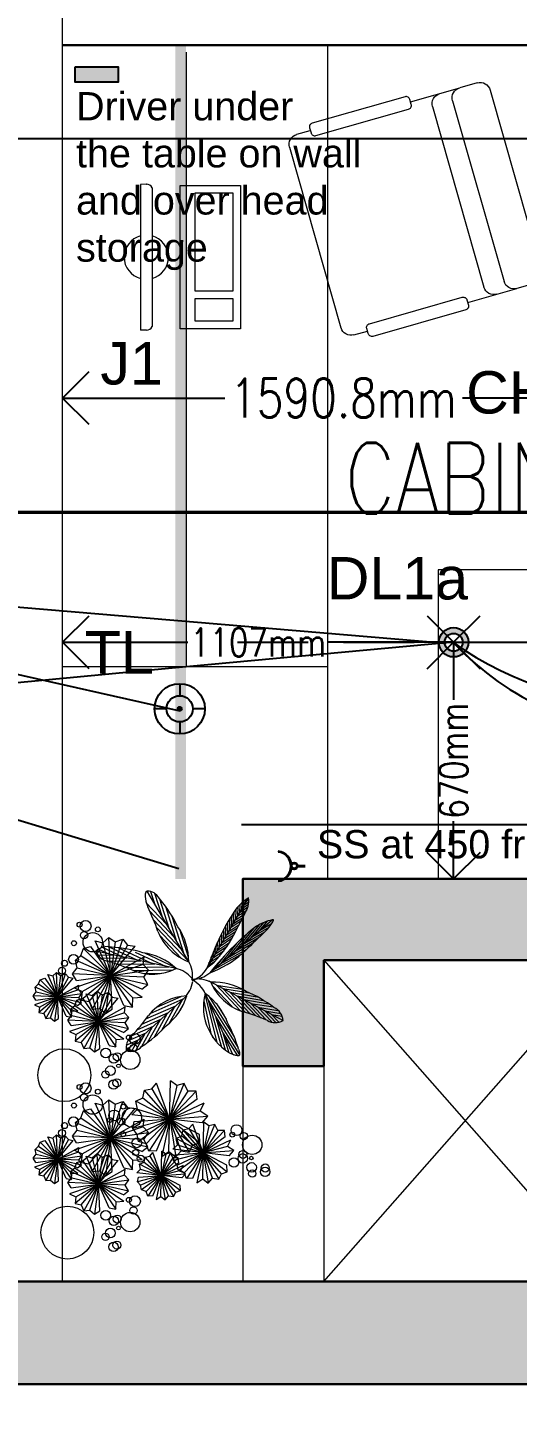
# Model space of a CAD drawing. Header units: millimetres. Extents: x 18660 to 770035, y -51195 to 133720.
# Drawn here: x 21114 to 22500, y 10119 to 14025 of the extents above; entities that cross this region are included whole.
import ezdxf
from ezdxf.lldxf.tags import DXFTag
from ezdxf.xclip import XClip

# ---------------------------------------------------------------- set-up
doc = ezdxf.new("R2010")
doc.units = ezdxf.units.MM
doc.header["$XCLIPFRAME"] = 2
doc.linetypes.add('HIDDEN', pattern=[0.375, 0.25, -0.125])
for name, color, linetype, lineweight in [('221105_Lighting Intent_Indo Nissin Raheja$0$BNA - CIV - Masonry', 250, 'Continuous', 30), ('221105_Lighting Intent_Indo Nissin Raheja$0$BNA - FF - Furn Fixed', 37, 'Continuous', 9), ('221105_Lighting Intent_Indo Nissin Raheja$0$BNA - FF - Furn Loose', 35, 'Continuous', 9), ('221105_Lighting Intent_Indo Nissin Raheja$0$BNA - HATCH - Masonry', 252, 'Continuous', 5), ('221105_Lighting Intent_Indo Nissin Raheja$0$BNA - LINE ELEV - Dark', 250, 'Continuous', 13)]:
    doc.layers.add(name, color=color, linetype=linetype, lineweight=lineweight)
for name, color, linetype, lineweight, true_color in [('221105_Lighting Intent_Indo Nissin Raheja$0$BNA - Landscape', 7, 'Continuous', 5, 0x7c8e47), ('221105_Lighting Intent_Indo Nissin Raheja$0$BNA - LDSC - New', 7, 'Continuous', 13, 0x678156), ('S+ COVE 1', 7, 'Continuous', 25, 0xec4e32), ('S+ DOWNLIGHT 1a', 7, 'Continuous', 25, 0x973ec1), ('S+ DOWNLIGHT 2', 7, 'Continuous', 25, 0x523aee), ('S+ LOOPING', 7, 'Continuous', 25, 0x319f19), ('S+TABLE LAMP', 7, 'Continuous', 25, 0x414af6)]:
    doc.layers.add(name, color=color, linetype=linetype, lineweight=lineweight, true_color=true_color)
for name, color, linetype in [('221105_Lighting Intent_Indo Nissin Raheja$0$WINDOW', 3, 'Continuous'), ('AR_Hatch', 252, 'Continuous'), ('DALI 1 CIRCUITS', 6, 'Continuous'), ('DALI 2 CIRCUITS', 4, 'Continuous'), ('DUMMY-TEXT', 4, 'Continuous'), ('SWITCHING CIRCUITS', 3, 'Continuous')]:
    doc.layers.add(name, color=color, linetype=linetype)
doc.layers.add('S+ TEXT', color=7, linetype='Continuous', true_color=0x009494)
doc.styles.add('221105_Lighting Intent_Indo Nissin Raheja$0$SIMPLEX', font='simplex8.shx', dxfattribs={"width": 0.8})
doc.styles.add('DPA_25', font='arial.ttf', dxfattribs={"height": 62.5})
doc.styles.add('ROMANS-TITLE', font='ROMANS.shx', dxfattribs={"width": 0.8})
tags = doc.linetypes.add('DASHED2', pattern=[9.525, 6.35, -3.175]).pattern_tags.tags
tags[6:7] = [DXFTag(74, 4), DXFTag(75, 0), DXFTag(340, '0'), DXFTag(46, 1.0), DXFTag(50, 0.0), DXFTag(44, 0.0), DXFTag(45, 0.0)]
tags[4:5] = [DXFTag(74, 4), DXFTag(75, 0), DXFTag(340, '0'), DXFTag(46, 1.0), DXFTag(50, 0.0), DXFTag(44, 0.0), DXFTag(45, 0.0)]
doc.dimstyles.new('BNA-Design', dxfattribs={"dimtxt": 200, "dimasz": 150, "dimexe": 100, "dimexo": 100, "dimgap": 1, "dimtad": 0, "dimdec": 1, "dimzin": 12, "dimdsep": 46, "dimtxsty": 'ROMANS-TITLE', "dimblk": 'OPEN90', "dimcen": 0.025, "dimclrd": 256, "dimclre": 253, "dimclrt": 256, "dimazin": 2, "dimtfac": 1, "dimtdec": 1, "dimtmove": 2, "dimatfit": 3, "dimldrblk": 'OPEN90', "dimfxl": 1, "dimtolj": 1, "dimtzin": 0, "dimlwd": -1, "dimlwe": 0, "dimarcsym": 0})

# ---------------------------------------------------------------- blocks, each defined once
blk = doc.blocks.new('221105_Lighting Intent_Indo Nissin Raheja$0$bush')
at = {"linetype": 'Continuous'}
for points in [[(198, 577), (173, 533), (123, 542), (111, 496), (66, 482), (66, 437), (34, 405), (57, 364)], [(386, 524), (114, 182)], [(254, 359), (123, 542)], [(161, 182), (359, 558)], [(173, 533), (349, 155)], [(314, 552), (187, 144)], [(304, 163), (198, 577)], [(231, 165), (280, 582)], [(240, 561), (280, 582), (314, 552), (359, 558), (386, 524)], [(240, 561), (269, 134)], [(386, 524), (424, 506), (435, 464)], [(450, 317), (34, 405)], [(435, 464), (60, 245)], [(427, 246), (66, 482)], [(66, 437), (462, 272)], [(73, 294), (466, 435)], [(111, 496), (417, 203)], [(115, 238), (424, 506)], [(450, 390), (254, 359)], [(466, 435), (450, 390), (479, 353), (450, 317), (462, 272), (427, 246), (417, 203)], [(-70, 273), (-102, 218), (-164, 229), (-179, 172), (-236, 154), (-235, 98), (-275, 59), (-246, 6)], [(63, -244), (-70, 273)], [(-29, -242), (33, 280)], [(-17, 253), (33, 280), (75, 241), (132, 249), (165, 207)], [(57, 364), (479, 353)], [(73, 294), (60, 245), (115, 238), (114, 182)], [(226, 132), (-243, -142)], [(216, -141), (-236, 154)], [(-179, 172), (203, -195)], [(165, 207), (-175, -220)], [(-174, -151), (213, 184)], [(0, 0), (-164, 229)], [(-117, -220), (132, 249)], [(-102, 218), (119, -255)], [(75, 241), (-84, -269)], [(-17, 253), (19, -281)], [(326, 199), (287, 130), (209, 144), (190, 72), (119, 51), (120, -20), (70, -69), (106, -134)], [(161, 182), (187, 144), (231, 165), (269, 134), (304, 163), (349, 155)], [(165, 207), (213, 184), (226, 132)], [(414, -142), (209, 144)], [(268, -417), (579, 169)], [(287, 130), (563, -461)], [(508, 159), (309, -478)], [(493, -447), (326, 199)], [(378, -445), (455, 207)], [(393, 174), (455, 207), (508, 159), (579, 169), (620, 117)], [(393, 174), (438, -493)], [(245, -52), (-275, 59)], [(-246, 6), (281, -7)], [(-235, 98), (260, -108)], [(-226, -81), (265, 95)], [(245, 40), (0, 0)], [(696, 23), (110, -320)], [(683, -318), (119, 51)], [(190, 72), (668, -385)], [(620, 117), (195, -417)], [(196, -331), (680, 88)], [(265, 95), (245, 40), (281, -7), (245, -52), (260, -108), (216, -141), (203, -195)], [(620, 117), (680, 88), (696, 23)], [(-226, -81), (-243, -142), (-174, -151), (-175, -220)], [(720, -207), (70, -69)], [(120, -20), (739, -277)], [(132, -243), (745, -23)], [(721, -93), (414, -142)], [(745, -23), (721, -93), (766, -151), (720, -207), (739, -277), (683, -318), (668, -385)], [(-117, -220), (-84, -269), (-29, -242), (19, -281), (63, -244), (119, -255)], [(106, -134), (766, -151)], [(132, -243), (110, -320), (196, -331), (195, -417)], [(268, -417), (309, -478), (378, -445), (438, -493), (493, -447), (563, -461)]]:
    blk.add_lwpolyline(points, dxfattribs=at)
for centre, radius in [((492, 302), 32.2), ((558, 273), 27.6), ((588, 188), 44.5), ((736, 173), 22.8), ((902, 109), 22.8), ((-489, -28), 33.6), ((732, 0), 89.1), ((803, 75), 33.6), ((886, 55), 50), ((-587, -95), 43.1), ((-573, -127), 37), ((-458, -76), 44.5), ((-348, -115), 43.1), ((-334, -148), 37), ((-292, -45), 44.2), ((847, -55), 22.1), ((-371, -265), 89.1), ((-418, -153), 16.6), ((-166, -268), 22.8), ((-266, -303), 33.6), ((-182, -322), 50)]:
    blk.add_circle(centre, radius, dxfattribs=at)
blk = doc.blocks.new('221105_Lighting Intent_Indo Nissin Raheja$0$BNA Shrub 07')
h = blk.add_hatch()
h.set_pattern_fill('ANSI31', color=256, scale=19.79817, angle=117, style=0)
h.set_pattern_definition([(162, (-3336676.52, -3304496.03), (-7.64746381, -23.53647348), [])])
edge = h.paths.add_edge_path()
edge.add_ellipse((1075, 2276), major_axis=(1652, 1652), ratio=1, start_angle=174.3907, end_angle=184.0154)
edge.add_ellipse((2584, 3964), major_axis=(3253, 3253), ratio=1, start_angle=183.6197, end_angle=189.4254)
edge.add_line((-92, 223), (-825, 990))
edge.add_arc((-242, 1151), 605, 195.4892, 216.2482)
h = blk.add_hatch()
h.set_pattern_fill('ANSI31', color=256, scale=19.79817, angle=243, style=0)
h.set_pattern_definition([(288, (-3336676.52, -3304496.03), (23.53647348, 7.64746381), [])])
edge = h.paths.add_edge_path()
edge.add_arc((-866, 708), 285, 38.8628, 81.8716)
edge.add_line((-825, 990), (-92, 223))
edge.add_ellipse((-1346, -331), major_axis=(-969, 969), ratio=1, start_angle=248.8224, end_angle=269.6386)
edge.add_ellipse((12161, 14361), major_axis=(13144, 13144), ratio=1, start_angle=181.4575, end_angle=182.6084, ccw=False)
h = blk.add_hatch()
h.set_pattern_fill('ANSI31', color=256, scale=32.99695, angle=137, style=0)
h.set_pattern_definition([(182, (-3336676.52, -3304496.03), (1.4394712, -41.22106186), [])])
edge = h.paths.add_edge_path()
edge.add_arc((-458, -742), 792, 74.1084, 108.9665)
edge.add_ellipse((-390, -1776), major_axis=(1281, 1281), ratio=1, start_angle=55.3365, end_angle=68.4873)
edge.add_arc((-1071, -314), 205, 101.6249, 162.3023)
edge.add_line((-1266, -252), (-241, 20))
h = blk.add_hatch()
h.set_pattern_fill('ANSI31', color=256, scale=32.99695, angle=30, style=0)
h.set_pattern_definition([(75, (-3336676.52, -3304496.03), (-39.84075815, 10.67529897), [])])
edge = h.paths.add_edge_path()
edge.add_arc((-711, -901), 200, 273.7574, 335.188)
edge.add_ellipse((2145, -2724), major_axis=(2256, 2256), ratio=1, start_angle=95.7624, end_angle=101.9603, ccw=False)
edge.add_arc((-876, -294), 687, 323.162, 371.0605)
edge.add_line((-202, -162), (-698, -1100))
h = blk.add_hatch()
h.set_pattern_fill('ANSI31', color=256, scale=32.99695, angle=90, style=0)
h.set_pattern_definition([(135, (-3336925.184, -3304491.567), (-29.16545918, -29.16545918), [])])
edge = h.paths.add_edge_path()
edge.add_arc((475, -968), 205, 329.1248, 386.5651)
edge.add_ellipse((475, -968), major_axis=(-145, 145), ratio=1, start_angle=251.5651, end_angle=254.8021)
edge.add_arc((-1071, -1424), 1812, 17.9397, 31.0906)
edge.add_arc((-251, -791), 792, 22.4606, 57.3186)
edge.add_line((177, -124), (651, -1073))
for p, q in [((-470, 1138), (-375, 1003)), ((-28, 243), (-469, 1208)), ((-465, 1088), (-318, 877)), ((-422, 1183), (-375, 1003)), ((-384, 1136), (-318, 877)), ((-92, 223), (-825, 990)), ((-449, 1021), (-260, 751)), ((-427, 946), (-203, 626)), ((-342, 1070), (-260, 751)), ((-292, 974), (-203, 626)), ((70, 201), (825, 990)), ((497, 647), (620, 911)), ((567, 721), (679, 959)), ((638, 794), (727, 985)), ((708, 868), (767, 993)), ((708, 868), (830, 932)), ((-380, 837), (-145, 500)), ((-242, 880), (-145, 500)), ((-190, 782), (-101, 404)), ((285, 425), (437, 751)), ((356, 499), (504, 816)), ((426, 573), (565, 870)), ((426, 573), (717, 725)), ((497, 647), (755, 782)), ((567, 721), (800, 843)), ((638, 794), (825, 892)), ((-301, 679), (-101, 404)), ((-153, 713), (-46, 283)), ((148, 282), (289, 591)), ((214, 351), (364, 671)), ((214, 351), (592, 549)), ((285, 425), (620, 601)), ((356, 499), (665, 661)), ((-184, 479), (-46, 283)), ((138, 230), (472, 402)), ((148, 282), (550, 488)), ((213, 113), (1067, 239)), ((255, 145), (855, 323)), ((309, 127), (1006, 334)), ((309, 127), (1006, 334)), ((373, 214), (608, 284)), ((538, 161), (1098, 327)), ((768, 195), (1105, 295)), ((768, 195), (1024, 196)), ((-241, 20), (-1266, -252)), ((-246, 19), (-779, -261)), ((-14, -6), (11, 4)), ((222, 108), (865, 88)), ((300, 70), (748, 42)), ((309, 127), (939, 130)), ((538, 161), (985, 163)), ((-784, -124), (-1130, -306)), ((-604, -77), (-1010, -289)), ((-425, -29), (-888, -272)), ((-202, -162), (-698, -1100)), ((-312, -63), (-667, -249)), ((-505, -499), (-223, -171)), ((651, -1073), (177, -124)), ((-549, -613), (-268, -287)), ((214, -536), (165, -195)), ((271, -644), (204, -179)), ((323, -715), (263, -296)), ((-661, -807), (-354, -450)), ((374, -786), (321, -413)), ((427, -862), (379, -529)), ((-713, -930), (-441, -614)), ((481, -946), (438, -646)), ((-725, -1007), (-527, -778)), ((533, -1019), (496, -763)), ((579, -1052), (555, -880)), ((-716, -1060), (-614, -941)), ((623, -1068), (613, -996))]:
    blk.add_line(p, q)
for centre, major_axis, start_param, end_param in [((135, 1169), (-428, 428), 0.722305, 1.084618), ((-242, 1151), (-428, 428), 1.055735, 1.418049), ((-866, 708), (201, 201), 6.176071, 6.926716), ((1748, 1801), (-1652, 1652), 1.139465, 1.307448), ((16178, 9592), (13144, 13144), 2.833601, 2.853687), ((1736, -513), (1281, 1281), 1.442743, 1.672268), ((785, 788), (145, 145), 0.590761, 1.64978), ((631, 939), (141, 141), 4.681483, 5.75365), ((1075, 2276), (1652, 1652), 3.043692, 3.211675), ((12161, 14361), (13144, 13144), 3.167031, 3.187117), ((-1393, 130), (969, 969), 5.580136, 5.943447), ((3263, -1194), (2256, 2256), 1.683492, 1.791664), ((-1346, -331), (-969, 969), 4.34277, 4.706082), ((3726, 2902), (3253, 3253), 2.871338, 2.972667), ((864, 45), (-560, 560), -0.04915, 0.559237), ((2584, 3964), (3253, 3253), 3.204768, 3.306097), ((3, 904), (486, 486), 4.055389, 4.891377), ((-369, -33), (266, 266), 5.590737, 6.243453), ((-372, 92), (266, 266), 5.257307, 5.910023), ((368, -33), (-266, 266), 0.039732, 0.692448), ((713, -501), (-560, 560), -0.710819, -0.102432), ((562, 705), (-486, 486), 1.822924, 3.209168), ((1058, -1478), (-1281, 1281), -0.76731, -0.560197), ((-390, -1776), (1281, 1281), 0.965804, 1.195329), ((-795, 426), (486, 486), 4.02988, 4.865868), ((-458, -742), (-560, 560), -1.062758, -0.454371), ((-151, -345), (266, 266), 0.374827, 1.027543), ((128, -344), (-266, 266), -0.371007, 0.281709), ((274, -258), (266, 266), 0.948859, 1.601575), ((-137, -341), (266, 266), 5.97868, 6.631396), ((1844, -2954), (2256, 2256), 1.115152, 1.129995), ((211, -838), (560, 560), 1.333, 1.941388), ((-876, -294), (-486, 486), 3.284046, 4.120034), ((848, -271), (-486, 486), 0.569559, 1.405547), ((-251, -791), (560, 560), 5.889798, 6.498185), ((-530, -3442), (2256, 2256), 0.846407, 0.95458), ((1016, -1490), (-1281, 1281), 0.219969, 0.449495), ((-1071, -1424), (-1281, 1281), 4.240098, 4.469624), ((2145, -2724), (2256, 2256), 1.67137, 1.779542), ((-2227, -2632), (2256, 2256), 6.051643, 6.159816), ((-519, -999), (-145, 145), 0.242458, 1.301477), ((475, -968), (145, 145), 4.958913, 6.017932), ((-711, -901), (141, 141), 3.992569, 5.064736), ((669, -874), (141, 141), 2.76645, 3.838617)]:
    blk.add_ellipse(centre, major_axis=major_axis, ratio=1, start_param=start_param, end_param=end_param)
for points in [[(-332, 1051), (-442, 1207), (-466, 1224), (-469, 1208)], [(1025, 334), (1080, 331), (1103, 324), (1080, 253)], [(-1112, -114), (-1261, -226), (-1266, -252), (-1178, -298), (-1067, -297)]]:
    blk.add_spline(points, degree=3)
blk = doc.blocks.new('221105_Lighting Intent_Indo Nissin Raheja$0$A$C205F5F38')
at = {"lineweight": 0}
for p, q in [((-9.99, 7.8), (-9.99, 16.2)), ((-9.99, 16.2), (9.97, 16.2)), ((9.97, 16.2), (9.97, 7.8)), ((-8.94, 9.9), (-8.94, 15.15)), ((-8.94, 15.15), (4.71, 15.15)), ((4.71, 15.15), (4.71, 9.9)), ((5.76, 9.9), (5.76, 15.15)), ((5.76, 15.15), (8.92, 15.15)), ((8.92, 15.15), (8.92, 9.9)), ((4.71, 9.9), (-8.94, 9.9)), ((8.92, 9.9), (5.76, 9.9)), ((9.97, 7.8), (-9.99, 7.8)), ((-9.67, 3.88), (9.64, 3.88)), ((-10.17, 3.06), (-10.17, 3.11)), ((-10.17, 3.06), (-10.12, 2.27)), ((-10.12, 2.27), (10.14, 2.27)), ((10.14, 3.11), (10.14, 3.06)), ((10.14, 3.06), (10.14, 2.27))]:
    blk.add_line(p, q, dxfattribs=at)
for centre, radius, start, end in [((0, 3.08), 3.08, 15.1351, 164.8649), ((-9.38, 3.15), 0.79, 111.4776, 182.3821), ((9.36, 3.15), 0.79, 357.6179, 68.5224), ((0, 3.08), 3.08, 195.1351, 344.8649)]:
    blk.add_arc(centre, radius, start, end, dxfattribs=at)
blk = doc.blocks.new('221105_Lighting Intent_Indo Nissin Raheja$0$ch')
for p, q in [((1208006.7, 182199.8), (1208159.4, 182225.3)), ((1208169.3, 182218.2), (1208171.2, 182206.8)), ((1207999.6, 182189.9), (1208001.5, 182178.5)), ((1208185.4, 182121.9), (1208192.3, 182080.3)), ((1208026.8, 182078.9), (1208179.6, 182104.4)), ((1208015.6, 182093.6), (1208022.6, 182052)), ((1208029.6, 182061.9), (1208182.4, 182087.4)), ((1208194.8, 182065.5), (1208192.3, 182080.3)), ((1208025, 182037.2), (1208022.6, 182052)), ((1208034.9, 182030.1), (1208187.7, 182055.6))]:
    blk.add_line(p, q)
for points in [[(1208190.1, 182126), (1208177.1, 182204.5, 0.414214), (1208173.3, 182207.1), (1208169.1, 182206.4, 0.414214), (1208166.4, 182202.7), (1208179.5, 182124.2, 0.414214), (1208183.2, 182121.6), (1208187.5, 182122.3, 0.414214)], [(1208009.8, 182095.9), (1207996.7, 182174.4, -0.414214), (1207999.4, 182178.1), (1208003.6, 182178.8, -0.414214), (1208007.3, 182176.2), (1208020.4, 182097.7, -0.414214), (1208017.8, 182094), (1208013.5, 182093.3, -0.414214)]]:
    blk.add_lwpolyline(points, format="xyb", close=True)
for centre, start, end in [((1208160.8, 182216.8), 9.4572, 99.4572), ((1208008.1, 182191.4), 99.4572, 189.4572), ((1208181, 182095.9), 9.4572, 99.4572), ((1208183.8, 182078.9), 9.4572, 99.4572), ((1208028.2, 182070.4), 99.4572, 189.4572), ((1208031, 182053.5), 99.4572, 189.4572), ((1208186.3, 182064.1), 279.4572, 9.4572), ((1208033.5, 182038.6), 189.4572, 279.4572)]:
    blk.add_arc(centre, 8.6, start, end)
blk = doc.blocks.new('221105_Lighting Intent_Indo Nissin Raheja$0$zw$98E6')
at = {"layer": '221105_Lighting Intent_Indo Nissin Raheja$0$BNA - HATCH - Masonry', "ltscale": 20, "true_color": 0x969696}
h = blk.add_hatch(color=252, dxfattribs=at)
h.paths.add_polyline_path([(-14600, 2540), (-12860, 2540), (-12860, 3450), (-13660, 3450), (-13660, 3150), (-13890, 3150), (-13890, 3680), (-12860, 3680), (-12540, 3680), (-12540, 2540), (-12135.7, 2540), (-11944.3, 2540), (-10895.2, 2540), (-10664.8, 2540), (-8691, 2540), (-8691, 2480), (-9290.5, 2480), (-9302.2, 2480), (-4120, 2480), (-4120, 0), (-4350, 0), (-4350, 2250), (-14600, 2250)])
h.paths.add_polyline_path([(-12860, 9480), (-12860, 8190), (-12540, 8190), (-12540, 9180), (-11570, 9180), (-11570, 9480), (-11570, 11240), (-11870, 11240), (-11870, 9480)])
h.paths.add_polyline_path([(-14600, 8490), (-14600, 8190), (-12860, 8190), (-12860, 8490)])
at = {"layer": '221105_Lighting Intent_Indo Nissin Raheja$0$BNA - CIV - Masonry', "color": 252, "true_color": 0x969696}
for points in [[(-14400, 6040), (-11570, 6040), (-11570, 6140), (-14400, 6140)], [(-4220, 2480), (-8691, 2480), (-8691, 2540), (-12540, 2540), (-12540, 3680), (-12860, 3680), (-12860, 3680), (-13890, 3680), (-13890, 3150), (-13660, 3150), (-13660, 3450), (-12860, 3450), (-12860, 2540), (-14600, 2540), (-14600, 2250), (-4350, 2250), (-4350, 0)]]:
    blk.add_lwpolyline(points, dxfattribs=at)
at = {"layer": '221105_Lighting Intent_Indo Nissin Raheja$0$BNA - FF - Furn Fixed', "color": 252, "true_color": 0x969696}
blk.add_line((-13650, 4280), (-13650, 3680), dxfattribs=at)
for points in [[(-13650, 6040), (-13650, 4280), (-14400, 4280), (-14400, 6040), (-13650, 6040)], [(-14050, 6020), (-14050, 4280)]]:
    blk.add_lwpolyline(points, dxfattribs=at)
at = {"layer": '221105_Lighting Intent_Indo Nissin Raheja$0$BNA - FF - Furn Loose', "color": 252, "ltscale": 50, "true_color": 0x969696}
blk.add_lwpolyline([(-11837, 3990), (-11837, 4555.2), (-13337, 4555.2), (-13337, 3680)], dxfattribs=at)
at = {"layer": '221105_Lighting Intent_Indo Nissin Raheja$0$BNA - Landscape', "color": 252, "ltscale": 10, "true_color": 0x969696}
for centre in [(-14395, 3124.6), (-14386.4, 2678.8)]:
    blk.add_circle(centre, 74.8, dxfattribs=at)
at = {"layer": '221105_Lighting Intent_Indo Nissin Raheja$0$BNA - LINE ELEV - Dark', "color": 252, "linetype": 'Continuous', "true_color": 0x969696}
for p, q in [((-13660, 3450), (-12860, 2540)), ((-13660, 2540), (-12860, 3450)), ((-13890, 3150), (-13890, 2540)), ((-13660, 3150), (-13660, 2540))]:
    blk.add_line(p, q, dxfattribs=at)
blk.add_lwpolyline([(-14400, 2540), (-14400, 8190)], dxfattribs=at)
at = {"layer": '221105_Lighting Intent_Indo Nissin Raheja$0$BNA - FF - Furn Loose', "color": 252, "ltscale": 50, "true_color": 0x969696}
for name, p, xscale, yscale, zscale, rotation in [('221105_Lighting Intent_Indo Nissin Raheja$0$ch', (-1224382.4, 4019786), -3.431879245281649, 3.431879245281649, 3.431879245281649, 115.3603005440645), ('221105_Lighting Intent_Indo Nissin Raheja$0$A$C205F5F38', (-14225.7, 5440), 20.33333333333331, 20.33333333333331, 20.33333333333331, 270)]:
    blk.add_blockref(name, p, dxfattribs=dict(at, xscale=xscale, yscale=yscale, zscale=zscale, rotation=rotation))
at = {"layer": '221105_Lighting Intent_Indo Nissin Raheja$0$BNA - LDSC - New', "color": 252, "true_color": 0x969696}
for name, p, xscale, yscale, zscale, rotation in [('221105_Lighting Intent_Indo Nissin Raheja$0$BNA Shrub 07', (-14032.7, 3393.9), 0.2185180664062502, 0.2185180664062502, 0.2185180664062502, 285.7569904158999), ('221105_Lighting Intent_Indo Nissin Raheja$0$bush', (-14298.1, 3275.9), 0.3078866782820824, 0.3078866782820824, 0.3078866782820824, 94.17484014149125), ('221105_Lighting Intent_Indo Nissin Raheja$0$bush', (-14001.8, 2904.7), 0.3078866782820824, 0.3078866782820824, 0.3078866782820824, 153.7222092800488), ('221105_Lighting Intent_Indo Nissin Raheja$0$bush', (-14298.1, 2816.4), 0.3078866782820824, 0.3078866782820824, 0.3078866782820824, 94.17484014149125)]:
    blk.add_blockref(name, p, dxfattribs=dict(at, xscale=xscale, yscale=yscale, zscale=zscale, rotation=rotation))
at = {"layer": '221105_Lighting Intent_Indo Nissin Raheja$0$BNA - FF - Furn Loose', "color": 252, "ltscale": 50, "true_color": 0x969696, "insert": (-13601.3, 4714.4), "char_height": 200, "width": 1520.825, "attachment_point": 7, "style": '221105_Lighting Intent_Indo Nissin Raheja$0$SIMPLEX'}
blk.add_mtext('CABIN', dxfattribs=at)
blk = doc.blocks.new('221105_Lighting Intent_Indo Nissin Raheja', base_point=(179843, 23050))
at = {"layer": '221105_Lighting Intent_Indo Nissin Raheja$0$WINDOW', "color": 252, "ltscale": 800, "true_color": 0x969696}
blk.add_blockref('221105_Lighting Intent_Indo Nissin Raheja$0$zw$98E6', (207162.524, -10118.896), dxfattribs=at)
blk = doc.blocks.new('S+ TABLE LAMP')
at = {"layer": 'S+TABLE LAMP'}
h = blk.add_hatch(color=256, dxfattribs=at)
h.dxf.hatch_style = 1
edge = h.paths.add_edge_path()
edge.add_arc((15727.29, -33994.44), 0.627, 0, 360)
for p, q in [((15727.29, -33986.58), (15727.29, -33990.33)), ((15727.29, -33993.82), (15727.29, -33995.07)), ((15723.18, -33994.44), (15719.43, -33994.44)), ((15735.16, -33994.44), (15731.4, -33994.44)), ((15727.29, -33998.55), (15727.29, -34002.31))]:
    blk.add_line(p, q, dxfattribs=at)
for radius in [7.87, 4.11, 0.627]:
    blk.add_circle((15727.29, -33994.44), radius, dxfattribs=at)
blk = doc.blocks.new('SINGLE SWITCH WALL SOCKET')
at = {"layer": 'S+ DOWNLIGHT 2', "color": 92, "true_color": 0x14bd17}
for points in [[(29516.71, -28537.11), (29516.71, -28538.91)], [(29516.91, -28537.11), (29516.91, -28538.91)]]:
    blk.add_lwpolyline(points, dxfattribs=at)
for radius in [0.75, 0.55]:
    blk.add_circle((29516.82, -28536.56), radius, dxfattribs=at)
for radius in [3.29, 3.09]:
    blk.add_arc((29516.77, -28532.74), radius, 186.0828, 353.9172, dxfattribs=at)
blk = doc.blocks.new('S+ DOWNLIGHT 1a')
at = {"layer": 'S+ DOWNLIGHT 1a'}
h = blk.add_hatch(color=256, dxfattribs=at)
h.dxf.hatch_style = 1
h.paths.add_polyline_path([(29041.22, -2373.32, 1), (29046.29, -2373.32, 1)])
h.paths.add_polyline_path([(29045.29, -2373.32, -1), (29042.22, -2373.32, -1)], flags=16)
for radius in [2.54, 1.54]:
    blk.add_circle((29043.75, -2373.32), radius, dxfattribs=at)
blk = doc.blocks.new('_Open90')
at = {"layer": 'DUMMY-TEXT', "color": 0, "lineweight": -2}
for p, q in [((-0.5, 0.5), (0, 0)), ((0, 0), (-1, 0)), ((0, 0), (-0.5, -0.5))]:
    blk.add_line(p, q, dxfattribs=at)
blk = doc.blocks.new('*D210')
at = {"ltscale": 800, "transparency": 16777216}
for p, q in [((22319.7, 12135.2), (22319.7, 12121.9)), ((22319.7, 11765.2), (22319.7, 11778.6))]:
    blk.add_line(p, q, dxfattribs=at)
at = {"layer": 'DEFPOINTS', "color": 0, "ltscale": 800, "transparency": 16777216}
for p in [(22319.7, 12285.2), (22319.7, 11615.2), (22319.7, 11615.2)]:
    blk.add_point(p, dxfattribs=at)
at = {"ltscale": 800, "transparency": 16777216, "xscale": 150, "yscale": 150, "zscale": 150}
for p, rotation in [((22319.7, 12285.2), 90), ((22319.7, 11615.2), 270)]:
    blk.add_blockref('_Open90', p, dxfattribs=dict(at, rotation=rotation))
at = {"ltscale": 800, "transparency": 16777216, "insert": (22319.7, 11950.2), "char_height": 110, "attachment_point": 5, "rotation": 90, "style": 'ROMANS-TITLE'}
blk.add_mtext('\\A1;{\\H0.72727x;670mm}', dxfattribs=at)
blk = doc.blocks.new('DRIVER')
at = {"ltscale": 800, "true_color": 0xff0004}
h = blk.add_hatch(color=1, dxfattribs=at)
h.dxf.hatch_style = 1
h.paths.add_polyline_path([(22635, -28589.7), (22756.7, -28589.7), (22756.7, -28633.8), (22635, -28633.8)])
at = {"color": 1, "ltscale": 800, "true_color": 0xff0004}
blk.add_lwpolyline([(22635, -28589.7), (22756.7, -28589.7), (22756.7, -28633.8), (22635, -28633.8)], close=True, dxfattribs=at)
blk = doc.blocks.new('*D199')
at = {"ltscale": 800, "transparency": 16777216}
for p, q in [((21362.7, 12976.5), (21671.8, 12976.5)), ((22653.5, 12976.5), (22344.3, 12976.5))]:
    blk.add_line(p, q, dxfattribs=at)
at = {"layer": 'DEFPOINTS', "color": 0, "ltscale": 800, "transparency": 16777216}
for p in [(21212.7, 12976.5), (21212.7, 12976.5), (22803.5, 12976.5)]:
    blk.add_point(p, dxfattribs=at)
at = {"ltscale": 800, "transparency": 16777216, "xscale": 150, "yscale": 150, "zscale": 150}
for p, rotation in [((21212.7, 12976.5), 179.9999999999995), ((22803.5, 12976.5), 359.9999999999995)]:
    blk.add_blockref('_Open90', p, dxfattribs=dict(at, rotation=rotation))
at = {"ltscale": 800, "transparency": 16777216, "insert": (22008.1, 12976.5), "char_height": 110, "attachment_point": 5, "style": 'ROMANS-TITLE'}
blk.add_mtext('\\A1;1590.8mm', dxfattribs=at)
blk = doc.blocks.new('*D202')
at = {"color": 253, "lineweight": 0, "ltscale": 800, "transparency": 16777216}
for p, q in [((22319.7, 12265.2), (22319.7, 12185.2)), ((23474.8, 12265.2), (23474.8, 12185.2))]:
    blk.add_line(p, q, dxfattribs=at)
at = {"ltscale": 800, "transparency": 16777216}
for p, q in [((22469.7, 12285.2), (22652.5, 12285.2)), ((23324.8, 12285.2), (23142.1, 12285.2))]:
    blk.add_line(p, q, dxfattribs=at)
at = {"layer": 'DEFPOINTS', "color": 0, "ltscale": 800, "transparency": 16777216}
for p in [(22319.7, 12365.2), (23474.8, 12365.2), (23474.8, 12285.2)]:
    blk.add_point(p, dxfattribs=at)
at = {"ltscale": 800, "transparency": 16777216, "xscale": 150, "yscale": 150, "zscale": 150, "rotation": 180}
blk.add_blockref('_Open90', (22319.7, 12285.2), dxfattribs=at)
at = {"ltscale": 800, "transparency": 16777216, "xscale": 150, "yscale": 150, "zscale": 150}
blk.add_blockref('_Open90', (23474.8, 12285.2), dxfattribs=at)
at = {"ltscale": 800, "transparency": 16777216, "insert": (22897.3, 12285.2), "char_height": 110, "attachment_point": 5, "style": 'ROMANS-TITLE'}
blk.add_mtext('\\A1;{\\H0.72727x;1155.2mm}', dxfattribs=at)
blk = doc.blocks.new('*D233')
at = {"ltscale": 800, "transparency": 16777216}
for p, q in [((21362.7, 12285.2), (21567.1, 12285.2)), ((22169.7, 12285.2), (21965.3, 12285.2))]:
    blk.add_line(p, q, dxfattribs=at)
at = {"layer": 'DEFPOINTS', "color": 0, "ltscale": 800, "transparency": 16777216}
for p in [(21212.7, 12285.2), (21212.7, 12285.2), (22319.7, 12285.2, 0)]:
    blk.add_point(p, dxfattribs=at)
at = {"ltscale": 800, "transparency": 16777216, "xscale": 150, "yscale": 150, "zscale": 150}
for p, rotation in [((21212.7, 12285.2), 179.9999999999994), ((22319.7, 12285.2), 359.9999999999994)]:
    blk.add_blockref('_Open90', p, dxfattribs=dict(at, rotation=rotation))
at = {"ltscale": 800, "transparency": 16777216, "insert": (21766.2, 12285.2), "char_height": 110, "attachment_point": 5, "style": 'ROMANS-TITLE'}
blk.add_mtext('\\A1;{\\H0.72727x;1107mm}', dxfattribs=at)

msp = doc.modelspace()

# ---------------------------------------------------------------- block references
at = {"color": 1, "ltscale": 800, "true_color": 0xff0004}
ref = msp.add_blockref('221105_Lighting Intent_Indo Nissin Raheja', (8293.14, 41104.14), dxfattribs=at)
XClip(ref).set_block_clipping_path([(190209.5960207216, -11586.8480245116), (208867.2415907553, 3230.2594809751)])

# ---------------------------------------------------------------- next in the draw order: linework, layer by layer
at = {"color": 2, "linetype": 'HIDDEN', "ltscale": 1000, "true_color": 0xffe100, "const_width": 10}
msp.add_lwpolyline([(20921.54, 12653.17), (24241.44, 12653.17)], dxfattribs=at)
at = {"linetype": 'HIDDEN', "ltscale": 800}
msp.add_lwpolyline([(21707.88, 12285.24), (23708.22, 12285.24)], dxfattribs=at)
at = {"layer": 'AR_Hatch', "ltscale": 800}
msp.add_lwpolyline([(22919.82, 11768.21), (21719.53, 11768.21)], dxfattribs=at)
at = {"layer": 'DALI 1 CIRCUITS'}
for p, q in [((22319.67, 12285.24, 0), (21562.66, 12215.24)), ((21562.66, 12215.24), (19841.53, 12052.41))]:
    msp.add_line(p, q, dxfattribs=at)
msp.add_lwpolyline([(22321.51, 12281.79, 0.4332971), (23486.8, 12281.79)], format="xyb", dxfattribs=at)
at = {"layer": 'DALI 2 CIRCUITS'}
for p, q in [((20666.81, 13711.21), (22585.24, 13711.21)), ((22298.44, 12281.66), (20458.76, 12437.33))]:
    msp.add_line(p, q, dxfattribs=at)
msp.add_lwpolyline([(22317.43, 12285.07, 0.3161033), (23472.3, 12285.07)], format="xyb", dxfattribs=at)
at = {"layer": 'S+ COVE 1', "linetype": 'DASHED2', "ltscale": 10, "const_width": 30}
msp.add_lwpolyline([(21546.79, 13975.24), (21546.79, 11615.24)], dxfattribs=at)
at = {"layer": 'S+ LOOPING', "color": 1, "ltscale": 800, "true_color": 0xf60d09}
msp.add_lwpolyline([(20698.26, 11899.51), (21541.78, 11644.52)], dxfattribs=at)
at = {"layer": 'SWITCHING CIRCUITS'}
msp.add_line((20555.35, 12314.38), (21544.26, 12091.06), dxfattribs=at)

# ---------------------------------------------------------------- next in the draw order: block references
msp.add_blockref('DRIVER', (-1386.91, 42504.16))
at = {"xscale": 12.99969987986173, "yscale": 12.99969987986173, "zscale": 12.99969987986173, "rotation": 90}
msp.add_blockref('SINGLE SWITCH WALL SOCKET', (-349098.29, -372057.9), dxfattribs=at)
at = {"layer": 'S+ DOWNLIGHT 1a', "xscale": 16.40568704859474, "yscale": 16.40568704859474, "zscale": 16.40568704859474, "rotation": 3.10909064415302}
msp.add_blockref('S+ DOWNLIGHT 1a', (-455573.5, 25320.74, 0), dxfattribs=at)
at = {"layer": 'S+TABLE LAMP', "xscale": 9.049773751459627, "yscale": 9.049773751459627, "zscale": 9.049773751459627}
msp.add_blockref('S+ TABLE LAMP', (-120784.18, 319738.76), dxfattribs=at)

# ---------------------------------------------------------------- next in the draw order: texts
at = {"layer": 'S+ TEXT', "width": 2329.3691, "style": 'DPA_25'}
for s, insert, char_height, attachment_point in [('Driver under \\Pthe table on wall\\Pand over head\\Pstorage', (21250.95, 13842.75), 80, 1), ('J1', (21319.71, 13134.79, -15200.99), 119.932, 1), ('CH1', (22354.97, 12930.99), 119.932, 7), ('DL1a', (21960.25, 12526.4), 119.932, 1), ('TL', (21275.67, 12316.66, -15200.99), 119.932, 1), ('SS at 450 from FFL ', (21932.56, 11753.48, -227885.33), 80, 1)]:
    msp.add_mtext(s, dxfattribs=dict(at, insert=insert, char_height=char_height, attachment_point=attachment_point))

# ---------------------------------------------------------------- next in the draw order: dimensions: what is measured, and where the dimension line sits
at = {"ltscale": 800}
dim = msp.add_aligned_dim(p1=(22803.5, 12976.46), p2=(21212.66, 12976.46), distance=0, dimstyle='BNA-Design', override={"dimtxt": 110, "dimpost": 'mm\\X', "dimtfillclr": 256}, dxfattribs=at)
dim.commit()
dim.dimension.update_dxf_attribs({"geometry": '*D199', "text_midpoint": (22008.08, 12976.46)})
for p1, p2, distance, picture, middle in [((22319.67, 12285.24, 0), (21212.66, 12285.24), 0, '*D233', (21766.17, 12285.24)), ((22319.67, 12365.24), (23474.85, 12365.24), -80, '*D202', (22897.26, 12285.24)), ((22319.67, 12285.24), (22319.67, 11615.24), 0, '*D210', (22319.67, 11950.24))]:
    dim = msp.add_aligned_dim(p1=p1, p2=p2, distance=distance, text='{\\H0.72727x;<>}', dimstyle='BNA-Design', override={"dimtxt": 110, "dimpost": 'mm\\X', "dimtfillclr": 256}, dxfattribs=at)
    dim.commit()
    dim.dimension.update_dxf_attribs({"geometry": picture, "text_midpoint": middle})

doc.saveas('drawing.dxf')
